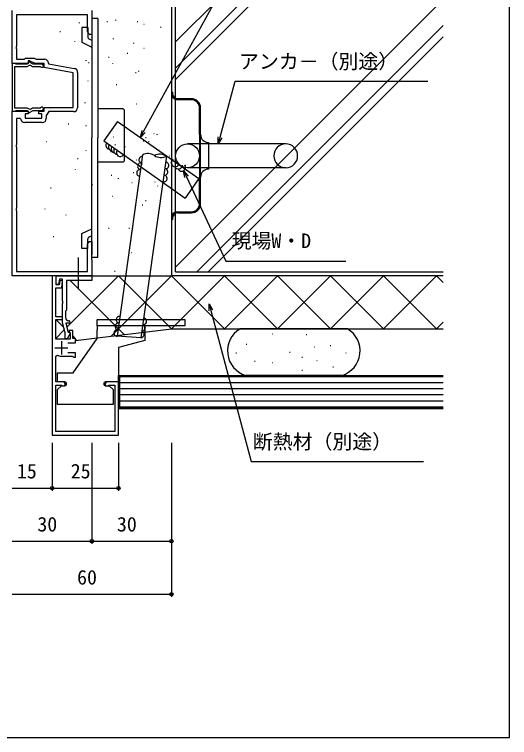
# Model space of a CAD drawing. Units: millimetres, scale not verified. Extents: x -437 to 438, y -681 to 679.
# Drawn here: x 251.6 to 438.3, y -681.2 to -408.7 of the extents above; entities that cross this region are included whole.
import ezdxf
from ezdxf.enums import TextEntityAlignment as Align

# ---------------------------------------------------------------- set-up
doc = ezdxf.new("R2010")
doc.units = ezdxf.units.MM
doc.header["$LTSCALE"] = 4
for name, color, linetype in [('0-2_YKK_11', 7, 'Continuous'), ('0-3_YKK_12', 2, 'Continuous'), ('0-4_YKK_13', 4, 'Continuous'), ('0-5_YKK_D', 6, 'Continuous'), ('0-6_YKK_ZWAK', 7, 'Continuous'), ('0-7_YSS_K', 3, 'Continuous'), ('0-8_YSS_KE', 3, 'Continuous')]:
    doc.layers.add(name, color=color, linetype=linetype)
doc.styles.add('ＭＳ ゴシック', font='')
doc.styles.get('ＭＳ ゴシック').set_extended_font_data('MS Gothic')

msp = doc.modelspace()

# ---------------------------------------------------------------- linework, layer by layer
at = {"layer": '0-2_YKK_11'}
for p, q in [((275.44, -430.53), (275.44, -443.83)), ((262.14, -449.43), (255.48, -449.43)), ((269.31, -531.799), (269.31, -536.799)), ((266.81, -534.299), (271.81, -534.299))]:
    msp.add_line(p, q, dxfattribs=at)
for points in [[(250.81, -507.2), (250.81, -445.2), (256.81, -445.2), (256.81, -446.2), (255.61, -446.2), (255.61, -447.8), (262.01, -447.8), (262.01, -446.2), (260.81, -446.2), (260.81, -445.2), (262.81, -445.2), (262.81, -443.7), (273.81, -443.7), (273.81, -430.639), (262.81, -428.7), (262.81, -427.2), (259.454, -427.2), (257.31, -426.2), (256.81, -426.2), (256.81, -427.2), (250.81, -427.2), (250.81, -407.2)], [(280.81, -407.2), (280.81, -416.2), (279.81, -416.2), (279.18, -415.108), (279.18, -408.83), (252.44, -408.83), (252.44, -420.741), (252.32, -420.925), (252.32, -421.474), (252.44, -421.658), (252.44, -425.57), (255.44, -425.57), (255.81, -425.2), (259.022, -425.2), (259.816, -425.57), (262.94, -425.57)], [(262.01, -427.45), (258.661, -427.45), (257.085, -426.54), (256.56, -427.45), (252.243, -427.45), (251.983, -427.3), (251.81, -427.2), (250.81, -427.2)], [(250.81, -427.2), (250.81, -445.1), (251.81, -445.1), (251.983, -445), (252.243, -444.85), (256.56, -444.85), (257.085, -445.759), (258.661, -444.85), (262.01, -444.85)], [(261.511, -443.916), (261.262, -444.05), (258.447, -444.05), (257.629, -444.522), (257.24, -444.444), (256.444, -444.05), (251.81, -444.05), (251.81, -428.25), (256.444, -428.25), (257.24, -427.855), (257.629, -427.777), (258.447, -428.25), (261.262, -428.25), (261.511, -428.383)], [(264.44, -427.07), (264.44, -427.332), (274.2, -429.053)], [(273.94, -445.33), (264.61, -445.33), (263.64, -446.715), (263.64, -447.93)], [(253.997, -448.155), (253.7, -447.9), (252.44, -447.9), (252.44, -457.741), (252.32, -457.925), (252.32, -458.474), (252.44, -458.658), (252.44, -481.741), (252.32, -481.925), (252.32, -482.474), (252.44, -482.658), (252.44, -505.57), (279.18, -505.57), (279.18, -495.291), (279.81, -494.2), (280.81, -494.2), (280.81, -499.241), (280.69, -499.425), (280.69, -499.974), (280.81, -500.158), (280.81, -500.241), (280.69, -500.425), (280.69, -500.974), (280.81, -501.158), (280.81, -507.2), (250.81, -507.2)], [(271.708, -532.399), (274.61, -532.399), (274.61, -530.799), (273.61, -530.799), (273.61, -527.799), (272.21, -527.799), (272.21, -528.299), (272.41, -528.582), (272.61, -528.865), (272.61, -531.099), (267.21, -531.099), (267.21, -523.699), (269.71, -523.699), (269.71, -522.699), (267.21, -522.699), (267.21, -511.699), (269.484, -511.699), (269.71, -509.121), (268.721, -508.991), (268.438, -510.599), (267.31, -510.599), (267.31, -507.199), (265.81, -507.199), (265.81, -567.199), (290.81, -567.199), (290.81, -547.199), (286.56, -547.199)], [(267.31, -507.2), (280.81, -507.2), (280.81, -509), (276.268, -509), (276.085, -508.88), (275.535, -508.88), (275.352, -509), (271.21, -509), (271.21, -520.2), (270.91, -520.5), (270.91, -522.9)], [(272.11, -525.1), (271.005, -525.1), (271.91, -528.477), (272.765, -528.706), (271.46, -530.967), (270.71, -530.766), (270.71, -528.635), (269.71, -524.902), (269.71, -517.658), (269.83, -517.474), (269.83, -516.925), (269.71, -516.741), (269.71, -508.4), (268.582, -508.4), (268.223, -510.436), (267.31, -510.356), (267.31, -507.2)], [(269.31, -537.499), (273.39, -537.499), (273.65, -537.649), (273.91, -537.799), (274.61, -537.799), (274.61, -536.199), (271.708, -536.199)], [(270.06, -547.199), (267.21, -547.199), (267.21, -537.473), (267.799, -537.12)], [(287.085, -548.485), (287.295, -548.399), (289.51, -548.399), (289.51, -551.506), (289.464, -551.666), (289.464, -552.732), (289.51, -552.892), (289.51, -561.506), (289.464, -561.666), (289.464, -562.732), (289.51, -562.892), (289.51, -565.899), (285.003, -565.899), (284.843, -565.853), (283.777, -565.853), (283.617, -565.899), (273.003, -565.899), (272.843, -565.853), (271.777, -565.853), (271.617, -565.899), (267.21, -565.899), (267.21, -562.699), (267.233, -562.584), (267.233, -561.815), (267.21, -561.699), (267.21, -552.699), (267.233, -552.584), (267.233, -551.815), (267.21, -551.699), (267.21, -548.399), (269.325, -548.399), (269.535, -548.485)]]:
    msp.add_lwpolyline(points, dxfattribs=at)
for centre, radius, start, end in [((262.01, -428.05), 0.6, 213.74896, 89.99997), ((262.94, -427.07), 1.5, 0.00001, 89.99999), ((273.94, -430.53), 1.5, 0.00001, 79.99999), ((262.01, -444.25), 0.6, 270.00003, 146.25104), ((273.94, -443.83), 1.5, 270.00001, 359.99999), ((255.48, -447.93), 1.5, 188.62693, 270), ((262.14, -447.93), 1.5, 270.00001, 359.99999), ((272.11, -522.9), 1.2, 180.00001, 269.99999), ((272.11, -524.6), 0.5, 269.99999, 90.00001), ((269.31, -534.299), 3.2, 241.82138, 270.00001), ((270.06, -547.949), 0.75, 225.58467, 89.99998), ((286.56, -547.949), 0.75, 90.00002, 314.41533)]:
    msp.add_arc(centre, radius, start, end, dxfattribs=at)
at = {"layer": '0-3_YKK_12'}
msp.add_line((275.81, -512.178), (275.81, -500.258), dxfattribs=at)
at = {"layer": '0-4_YKK_13'}
for p, q in [((280.81, -410.2), (280.81, -455.247)), ((283.11, -410.2), (280.81, -410.2)), ((283.11, -410.2), (283.11, -455.247)), ((277.011, -413.586), (277.011, -419.203)), ((279.311, -413.586), (277.011, -413.586)), ((279.312, -413.586), (279.311, -417.101)), ((277.011, -419.203), (280.81, -420.975)), ((279.889, -418.008), (280.811, -418.438)), ((310.81, -437.964), (310.81, -438.464)), ((311.21, -437.964), (310.81, -437.964)), ((310.81, -438.464), (310.81, -485.464)), ((311.21, -437.964), (311.21, -438.464)), ((318.31, -440.464), (313.21, -440.464)), ((318.31, -440.864), (313.21, -440.864)), ((321.41, -453.964), (321.41, -443.964)), ((321.81, -453.964), (321.81, -443.964)), ((292.61, -444.211), (283.11, -444.21)), ((293.11, -444.711), (292.61, -444.211)), ((293.11, -463.806), (293.111, -444.711)), ((321.41, -453.964), (321.41, -469.964)), ((321.81, -469.964), (321.81, -453.964)), ((280.81, -500.294), (280.81, -455.247)), ((283.109, -500.294), (283.109, -455.247)), ((353.91, -457.464), (316.91, -457.464)), ((324.81, -456.964), (324.81, -466.964)), ((292.61, -464.305), (283.11, -464.306)), ((293.11, -463.806), (292.61, -464.305)), ((353.91, -466.464), (316.91, -466.464)), ((321.41, -479.964), (321.41, -469.964)), ((321.81, -479.964), (321.81, -469.964)), ((313.21, -483.064), (318.31, -483.064)), ((313.21, -483.464), (318.31, -483.464)), ((310.81, -485.464), (310.81, -485.964)), ((310.81, -485.964), (311.21, -485.964)), ((311.21, -485.464), (311.21, -485.964)), ((277.011, -491.29), (280.81, -489.518)), ((277.011, -496.908), (277.011, -491.29)), ((279.889, -492.486), (280.811, -492.056)), ((279.311, -496.908), (279.311, -493.393)), ((279.31, -496.908), (277.011, -496.908)), ((283.109, -500.294), (280.81, -500.294)), ((282.81, -523.699), (315.81, -523.699)), ((282.81, -525.999), (282.81, -523.699)), ((315.81, -523.699), (315.81, -525.999)), ((315.81, -525.999), (282.81, -525.999)), ((282.81, -525.999), (282.81, -527.499)), ((282.81, -530.846), (282.81, -527.499)), ((300.81, -527.499), (300.81, -525.999)), ((300.81, -527.499), (300.81, -531.52)), ((300.81, -531.52), (290.81, -534.199)), ((290.81, -534.199), (290.81, -547.199)), ((267.81, -547.199), (267.81, -543.699)), ((270.61, -547.199), (267.81, -547.199)), ((290.81, -547.199), (286.01, -547.199)), ((267.81, -550.099), (269.31, -548.599)), ((267.81, -555.699), (267.81, -550.099)), ((269.31, -548.599), (270.61, -548.599)), ((286.01, -548.599), (287.31, -548.599)), ((287.31, -548.599), (288.81, -550.099)), ((288.81, -550.099), (288.81, -555.699)), ((288.81, -555.699), (267.81, -555.699))]:
    msp.add_line(p, q, dxfattribs=at)
msp.add_lwpolyline([(267.81, -543.699), (273.81, -543.699), (282.81, -530.846)], dxfattribs=at)
msp.add_circle((316.91, -461.964), 4.5, dxfattribs=at)
for centre, radius, start, end in [((280.311, -417.101), 1, 179.98601, 245.03634), ((313.21, -438.464), 2.4, 180, 270), ((313.21, -438.464), 2, 180, 270), ((318.31, -443.964), 3.5, 0, 90), ((318.31, -443.964), 3.1, 0, 90), ((324.81, -453.964), 3, 180, 270), ((353.91, -461.964), 4.5, 90, 270), ((353.91, -461.964), 4.5, 270, 90), ((324.81, -469.964), 3, 90, 180), ((318.31, -479.964), 3.1, 270, 0), ((318.31, -479.964), 3.5, 270, 0), ((313.21, -485.464), 2.4, 90, 180), ((313.21, -485.464), 2, 90, 180), ((280.311, -493.392), 1, 114.98003, 180.00787), ((270.61, -547.899), 0.7, 270, 90), ((286.01, -547.899), 0.7, 90, 270)]:
    msp.add_arc(centre, radius, start, end, dxfattribs=at)
at = {"layer": '0-5_YKK_D'}
for p, q in [((265.81, -570.199), (265.81, -588.2)), ((265.81, -570.199), (265.81, -588.2)), ((280.81, -570.199), (280.81, -608.2)), ((280.81, -570.199), (280.81, -608.2)), ((290.81, -570.199), (290.81, -588.2)), ((310.81, -570.199), (310.81, -608.2)), ((310.81, -570.199), (310.81, -628.2)), ((250.81, -587.2), (265.81, -587.2)), ((265.81, -587.2), (290.81, -587.2)), ((250.81, -607.2), (280.81, -607.2)), ((280.81, -607.2), (310.81, -607.2)), ((250.81, -627.2), (310.81, -627.2))]:
    msp.add_line(p, q, dxfattribs=at)
for points in [[(299.109, -455.029), (300.337, -452.794), (332.132, -394.942), (403.623, -394.942)], [(328.495, -457.464), (329.155, -455.001), (334.823, -433.847), (407.476, -433.847)], [(300.936, -453.123), (299.109, -455.029), (299.739, -452.465)], [(329.815, -455.177), (328.495, -457.464), (328.495, -454.824)], [(315.885, -470.195), (315.426, -467.595), (317.123, -469.618)], [(315.426, -467.595), (316.504, -469.906), (331.296, -501.628), (376.557, -501.628)], [(325.013, -520.412), (325.013, -517.772), (326.333, -520.058)], [(325.013, -517.772), (325.673, -520.235), (340.937, -577.199), (405.896, -577.199)]]:
    msp.add_lwpolyline(points, dxfattribs=at)
for centre in [(265.81, -587.2), (265.81, -587.2), (290.81, -587.2), (280.81, -607.2), (280.81, -607.2), (310.81, -607.2), (310.81, -627.2)]:
    msp.add_circle(centre, 0.637, dxfattribs=at)
at = {"layer": '0-6_YKK_ZWAK'}
msp.add_lwpolyline([(-436.7, -681.2), (438.3, -681.2), (438.3, 643.8)], dxfattribs=at)
at = {"layer": '0-7_YSS_K'}
for p, q in [((312.31, -433.21), (386.82, -358.699)), ((312.31, -428.967), (382.577, -358.699)), ((312.31, -419.067), (372.678, -358.699)), ((312.31, -505.699), (312.31, -400.083)), ((312.31, -503.92), (413.3, -402.93)), ((286.516, -411.29), (286.716, -411.29)), ((289.788, -410.785), (289.788, -410.985)), ((297.926, -411.29), (298.126, -411.29)), ((276.07, -411.736), (276.07, -411.936)), ((300.386, -412.322), (300.586, -412.322)), ((306.718, -413.358), (306.718, -413.558)), ((320.429, -505.7), (413.3, -412.829)), ((268.769, -415.094), (268.969, -415.094)), ((274.296, -418.746), (274.296, -418.946)), ((288.852, -417.802), (288.852, -418.002)), ((296.572, -419.44), (296.572, -419.64)), ((324.672, -505.7), (413.3, -417.072)), ((300.386, -421.411), (300.586, -421.411)), ((287.148, -424.77), (287.348, -424.77)), ((294.123, -423.334), (294.323, -423.334)), ((278.555, -425.933), (278.555, -426.133)), ((279.544, -426.82), (279.744, -426.82)), ((288.618, -427.159), (288.618, -427.359)), ((298.443, -429.967), (298.443, -430.167)), ((297.292, -430.623), (297.492, -430.623)), ((279.265, -433.653), (279.265, -433.853)), ((290.003, -435.06), (290.203, -435.06)), ((278.2, -441.905), (278.2, -442.105)), ((297.609, -442.349), (297.809, -442.349)), ((290.524, -448.988), (285.345, -456.349)), ((271.938, -449.955), (272.138, -449.955)), ((278.555, -450.601), (278.555, -450.801)), ((288.926, -454.802), (289.126, -454.802)), ((301.095, -455.026), (301.295, -455.026)), ((304.14, -453.617), (304.34, -453.617)), ((305.315, -453.827), (305.315, -454.027)), ((263.698, -456.611), (263.898, -456.611)), ((285.345, -456.349), (302.516, -468.43)), ((289.519, -457.766), (289.719, -457.766)), ((300.188, -456.383), (300.388, -456.383)), ((302.164, -456.58), (302.364, -456.58)), ((278.555, -459.829), (278.555, -460.029)), ((287.916, -460.377), (287.916, -460.577)), ((293.297, -458.506), (293.297, -458.706)), ((275.424, -462.949), (275.624, -462.949)), ((299.912, -461.6), (290.312, -529.963)), ((308.895, -462.148), (299.295, -530.51)), ((310.067, -461.915), (310.267, -461.915)), ((297.62, -463.496), (297.82, -463.496)), ((299.613, -465.056), (299.613, -465.256)), ((274.562, -467.105), (274.562, -467.305)), ((296.434, -468.238), (296.634, -468.238)), ((302.516, -468.43), (315.975, -477.9)), ((288.136, -469.226), (288.336, -469.226)), ((290.724, -470.436), (290.724, -470.636)), ((321.154, -470.539), (315.975, -477.9)), ((265.282, -474.042), (265.482, -474.042)), ((280.982, -472.783), (280.982, -472.983)), ((295.841, -471.992), (296.041, -471.992)), ((304.535, -471.794), (304.735, -471.794)), ((305.549, -473.243), (305.549, -473.443)), ((297.926, -475.627), (298.126, -475.627)), ((288.418, -477.211), (288.618, -477.211)), ((301.095, -478.796), (301.295, -478.796)), ((263.064, -481.965), (263.264, -481.965)), ((299.793, -480.488), (299.993, -480.488)), ((270.987, -484.184), (271.187, -484.184)), ((287.15, -489.254), (287.35, -489.254)), ((294.757, -489.254), (294.957, -489.254)), ((266.233, -492.424), (266.433, -492.424)), ((295.707, -498.445), (295.907, -498.445)), ((289.369, -505.418), (289.569, -505.418)), ((312.31, -505.699), (413.3, -505.699)), ((271.407, -526.601), (290.809, -507.2)), ((272.61, -509), (292.967, -529.356)), ((280.52, -507.2), (310.81, -507.199)), ((288.059, -529.949), (310.81, -507.199)), ((290.81, -507.199), (310.81, -527.199)), ((302.68, -507.002), (302.88, -507.002)), ((310.81, -527.199), (330.81, -507.199)), ((310.81, -507.199), (330.81, -527.199)), ((330.81, -507.199), (350.81, -527.199)), ((330.81, -527.199), (350.81, -507.199)), ((350.81, -507.199), (370.81, -527.199)), ((350.81, -527.199), (370.81, -507.199)), ((370.81, -507.199), (390.81, -527.199)), ((370.81, -527.199), (390.81, -507.199)), ((390.81, -507.199), (410.81, -527.199)), ((267.354, -523.743), (270.148, -526.538)), ((410.81, -527.199), (413.3, -524.709)), ((267.21, -530.799), (270.428, -527.581)), ((271.845, -528.235), (272.152, -528.541)), ((272.596, -528.985), (272.61, -528.999)), ((273.61, -529.999), (274.439, -530.828)), ((274.581, -530.97), (275.124, -531.513)), ((299.295, -530.507), (290.312, -529.96)), ((348.771, -529.109), (348.971, -529.109)), ((348.771, -529.109), (348.971, -529.109)), ((361.68, -529.353), (361.88, -529.353)), ((361.68, -529.353), (361.88, -529.353)), ((339.028, -533.006), (339.228, -533.006)), ((339.028, -533.006), (339.228, -533.006)), ((364.603, -533.981), (364.803, -533.981)), ((364.603, -533.981), (364.803, -533.981)), ((370.692, -533.494), (370.892, -533.494)), ((370.692, -533.494), (370.892, -533.494)), ((335.131, -536.173), (335.331, -536.173)), ((335.131, -536.173), (335.331, -536.173)), ((355.347, -535.929), (355.547, -535.929)), ((355.347, -535.929), (355.547, -535.929)), ((376.538, -536.173), (376.738, -536.173)), ((376.538, -536.173), (376.738, -536.173)), ((342.195, -539.339), (342.395, -539.339)), ((342.195, -539.339), (342.395, -539.339)), ((359.975, -537.878), (360.175, -537.878)), ((359.975, -537.878), (360.175, -537.878)), ((365.577, -539.096), (365.777, -539.096)), ((365.577, -539.096), (365.777, -539.096)), ((348.771, -539.826), (348.971, -539.826)), ((348.771, -539.826), (348.971, -539.826)), ((371.667, -541.531), (371.867, -541.531)), ((371.667, -541.531), (371.867, -541.531)), ((359.975, -542.749), (360.175, -542.749)), ((359.975, -542.749), (360.175, -542.749)), ((413.3, -547.499), (291.31, -547.499)), ((413.3, -549.799), (291.31, -549.799)), ((413.3, -552.099), (291.31, -552.099)), ((413.3, -554.399), (291.31, -554.399))]:
    msp.add_line(p, q, dxfattribs=at)
for points in [[(290.524, -448.988), (307.695, -461.069), (321.154, -470.539)], [(390.81, -527.199), (410.81, -507.199), (413.3, -509.69)], [(413.3, -557.199), (290.81, -557.199), (290.81, -544.699), (413.3, -544.699)], [(413.3, -556.699), (291.31, -556.699), (291.31, -545.199), (413.3, -545.199)]]:
    msp.add_lwpolyline(points, dxfattribs=at)
for centre, radius, start, end in [((287.605, -457.938), 1.5, 144.87028, 258.44846), ((288.586, -458.629), 1.5, 144.87028, 258.44846), ((289.567, -459.319), 1.5, 144.87028, 258.44846), ((290.549, -460.01), 1.5, 144.87028, 258.44846), ((291.53, -460.701), 1.5, 144.87028, 324.87028), ((299.799, -463.447), 1.25, 86.51405, 266.51423), ((301.921, -465.627), 4.5, 56.51462, 116.51458), ((306.412, -465.901), 4.5, 56.51458, 116.51462), ((306.886, -458.121), 4.5, 236.51458, 296.51462), ((299.322, -465.908), 1.25, 81.51405, 261.51423), ((308.578, -465.567), 1.25, 261.51975, 81.51994), ((312.212, -464.595), 1.5, 117.29674, 342.66602), ((313.45, -465.443), 1.5, 205.60802, 357.38221), ((314.688, -466.29), 1.5, 205.60802, 38.75838), ((298.953, -468.381), 1.25, 81.51405, 261.51423), ((308.209, -468.04), 1.25, 261.51975, 81.51994), ((307.948, -470.529), 1.25, 261.51401, 81.51419), ((291.234, -523.778), 1.25, 84.45472, 259.5582), ((300.217, -524.335), 1.25, 261.51446, 81.51464), ((290.865, -526.251), 1.25, 83.47024, 260.54268), ((299.74, -526.792), 1.25, 265.52051, 78.49241), ((290.388, -528.712), 1.25, 86.51441, 266.5146), ((299.262, -529.253), 1.25, 266.50871, 72.45984)]:
    msp.add_arc(centre, radius, start, end, dxfattribs=at)
at = {"layer": '0-8_YSS_KE'}
for p, q in [((310.81, -401.199), (310.81, -507.199)), ((413.3, -507.199), (310.81, -507.199)), ((413.3, -507.199), (310.81, -507.199)), ((274.61, -531.575), (310.81, -527.199)), ((310.81, -527.199), (413.3, -527.199)), ((377.224, -527.199), (336.688, -527.199)), ((377.224, -527.199), (336.688, -527.199)), ((375.078, -544.699), (338.833, -544.699)), ((290.81, -545.199), (290.81, -545.199)), ((290.81, -545.199), (290.81, -557.199)), ((291.31, -545.199), (413.3, -545.199)), ((375.078, -545.199), (338.833, -545.199)), ((290.81, -557.199), (413.3, -557.199))]:
    msp.add_line(p, q, dxfattribs=at)
for centre, start, end in [((341.573, -535.482), 120.53042, 253.44764), ((372.339, -535.482), 286.55236, 59.46958)]:
    msp.add_arc(centre, 9.616, start, end, dxfattribs=at)

# ---------------------------------------------------------------- texts
at = {"layer": '0-5_YKK_D', "style": 'ＭＳ ゴシック'}
for s, p in [('アンカ－（別途）', (336.295, -430.783)), ('現場W・D', (333.498, -498.393)), ('断熱材（別途）', (341.516, -574.092)), ('15', (252.557, -585.2)), ('25', (272.855, -585.2)), ('30', (260.27, -605.2)), ('30', (290.27, -605.2)), ('60', (275.249, -625.2))]:
    msp.add_text(s, height=5.499, dxfattribs=at).set_placement(p, align=Align.BOTTOM_LEFT)

doc.saveas('drawing.dxf')
